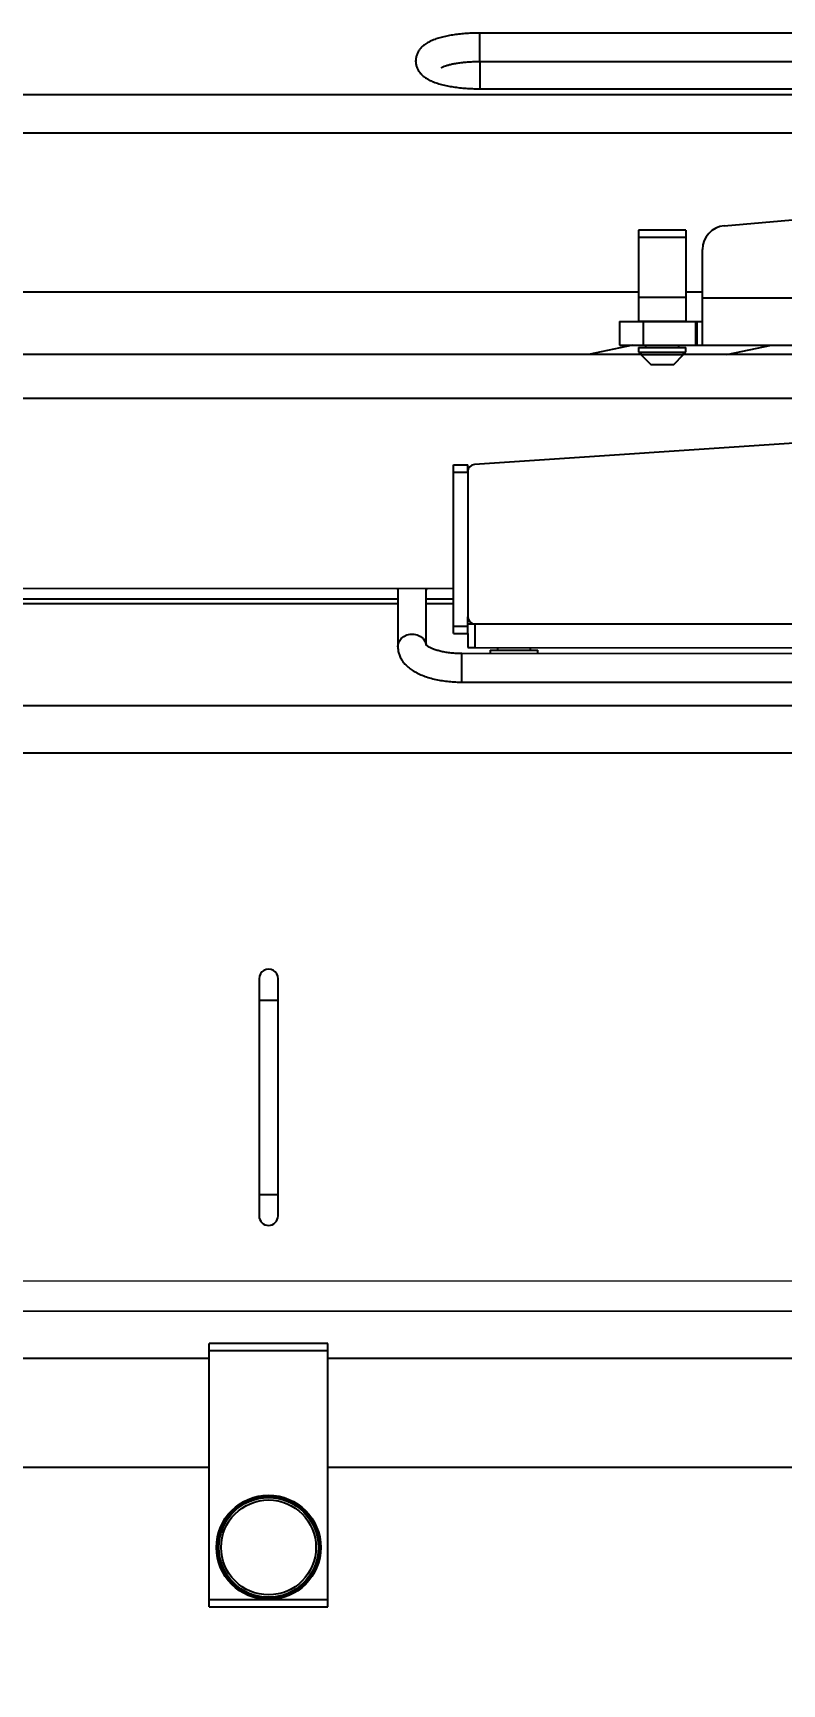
# Model space of a CAD drawing. Header units: millimetres. Extents: x 0 to 415, y 0 to 292.
# Drawn here: x 291.05 to 306.84, y 186.11 to 220.9 of the extents above; entities that cross this region are included whole.
import ezdxf

# ---------------------------------------------------------------- set-up
doc = ezdxf.new("R2010")
doc.units = ezdxf.units.MM
doc.styles.add('SLDTEXTSTYLE0', font='TXT', dxfattribs={"width": 0.75})
doc.dimstyles.new('SLDDIMSTYLE0', dxfattribs={"dimtxt": 3.5, "dimasz": 3.302, "dimexe": 0, "dimexo": 0.0625, "dimgap": 0.875, "dimtad": 1, "dimlfac": 20, "dimrnd": 1e-09, "dimzin": 4, "dimdsep": 46, "dimtxsty": 'SLDTEXTSTYLE0', "dimsah": 1, "dimcen": 0.09, "dimadec": 0, "dimazin": 1, "dimtfac": 1, "dimtofl": 0, "dimtmove": 0, "dimatfit": 3, "dimfxl": 1, "dimfrac": 2, "dimtolj": 1, "dimtzin": 12, "dimarcsym": 0})
doc.dimstyles.new('SLDDIMSTYLE1', dxfattribs={"dimtxt": 3.5, "dimasz": 3.302, "dimexe": 0, "dimexo": 0.0625, "dimgap": 0.875, "dimtad": 1, "dimlfac": 20, "dimrnd": 1e-09, "dimzin": 12, "dimdsep": 46, "dimtxsty": 'SLDTEXTSTYLE0', "dimsah": 1, "dimcen": 0.09, "dimadec": 0, "dimazin": 3, "dimtfac": 1, "dimtmove": 0, "dimatfit": 0, "dimfxl": 1, "dimfrac": 2, "dimtolj": 1, "dimtzin": 12, "dimarcsym": 0})
doc.dimstyles.new('SLDDIMSTYLE2', dxfattribs={"dimtxt": 3.5, "dimasz": 3.302, "dimexe": 0, "dimexo": 0.0625, "dimgap": 0.875, "dimtad": 1, "dimlfac": 20, "dimrnd": 1e-09, "dimzin": 12, "dimdsep": 46, "dimtxsty": 'SLDTEXTSTYLE0', "dimsah": 1, "dimcen": 0.09, "dimadec": 0, "dimazin": 3, "dimtfac": 1, "dimtofl": 0, "dimtmove": 0, "dimatfit": 3, "dimfxl": 1, "dimfrac": 2, "dimtolj": 1, "dimtzin": 12, "dimarcsym": 0})

# ---------------------------------------------------------------- blocks, each defined once
blk = doc.blocks.new('_D_4')
at = {"color": 7, "linetype": 'Continuous', "lineweight": 0}
for p, q in [((213.516, 193.609), (213.516, 174.205)), ((323.016, 188.744), (323.016, 174.205)), ((213.516, 175.205), (323.016, 175.205))]:
    blk.add_line(p, q, dxfattribs=at)
at = {"color": 7, "linetype": 'Continuous', "lineweight": 18}
for points in [[(213.516, 175.205), (216.818, 174.697), (216.818, 175.713)], [(323.016, 175.205), (319.714, 175.713), (319.714, 174.697)]]:
    blk.add_solid(points, dxfattribs=at)
at = {"color": 7, "linetype": 'Continuous', "lineweight": 18, "insert": (265.171, 179.717), "char_height": 3.5, "attachment_point": 1, "style": 'SLDTEXTSTYLE0'}
blk.add_mtext('2190.00', dxfattribs=at)
blk = doc.blocks.new('_D_5')
at = {"color": 7, "linetype": 'Continuous', "lineweight": 0}
for p, q in [((213.516, 193.609), (213.516, 159.757)), ((334.966, 188.983), (334.966, 159.757)), ((334.966, 160.757), (213.516, 160.757))]:
    blk.add_line(p, q, dxfattribs=at)
at = {"color": 7, "linetype": 'Continuous', "lineweight": 18}
for points in [[(213.516, 160.757), (216.818, 160.249), (216.818, 161.265)], [(334.966, 160.757), (331.664, 161.265), (331.664, 160.249)]]:
    blk.add_solid(points, dxfattribs=at)
at = {"color": 7, "linetype": 'Continuous', "lineweight": 18, "insert": (265.171, 165.269), "char_height": 3.5, "attachment_point": 1, "style": 'SLDTEXTSTYLE0'}
blk.add_mtext('2428.99', dxfattribs=at)
blk = doc.blocks.new('_D_6')
at = {"color": 7, "linetype": 'Continuous', "lineweight": 0}
for p, q in [((352.567, 194.609), (352.567, 200.959)), ((214.516, 194.609), (353.567, 194.609)), ((352.567, 189.983), (352.567, 194.609)), ((335.966, 189.983), (353.567, 189.983)), ((352.567, 189.983), (352.567, 174.569))]:
    blk.add_line(p, q, dxfattribs=at)
at = {"color": 7, "linetype": 'Continuous', "lineweight": 18}
for points in [[(352.567, 194.609), (353.075, 197.911), (352.059, 197.911)], [(352.567, 189.983), (352.059, 186.681), (353.075, 186.681)]]:
    blk.add_solid(points, dxfattribs=at)
at = {"color": 7, "linetype": 'Continuous', "lineweight": 18, "insert": (348.055, 174.569), "char_height": 3.5, "attachment_point": 1, "rotation": 90, "style": 'SLDTEXTSTYLE0'}
blk.add_mtext('92.52', dxfattribs=at)

msp = doc.modelspace()

# ---------------------------------------------------------------- linework, layer by layer
at = {"color": 7, "linetype": 'Continuous', "lineweight": 25}
for p, q in [((300.46711, 220.30463), (300.46714, 220.90463)), ((316.56812, 220.9038), (300.46714, 220.90463)), ((300.46711, 220.30463), (300.4671, 220.13493)), ((300.46711, 220.30463), (314.42523, 220.30391)), ((300.4671, 220.13493), (300.46708, 219.72963)), ((311.73821, 219.60039), (214.46345, 219.60539)), ((300.46708, 219.72963), (312.37163, 219.72902)), ((214.46341, 218.80539), (311.73817, 218.80039)), ((305.62335, 216.84287), (316.97269, 217.83522)), ((303.81692, 216.59827), (303.81685, 215.32803)), ((304.81692, 216.74822), (303.81692, 216.74827)), ((303.81692, 216.74827), (303.81692, 216.59827)), ((304.81692, 216.59822), (303.81692, 216.59827)), ((304.81692, 216.59822), (304.81685, 215.32798)), ((304.81692, 216.74822), (304.81692, 216.59822)), ((305.16685, 215.32329), (305.1669, 216.3448)), ((208.73233, 215.45792), (303.81686, 215.45303)), ((304.81686, 215.45298), (305.16686, 215.45296)), ((303.81685, 215.32803), (303.81683, 214.82803)), ((304.81685, 215.32798), (303.81685, 215.32803)), ((304.81685, 215.32798), (304.81683, 214.82798)), ((305.1668, 214.34725), (305.16685, 215.32329)), ((305.16685, 215.32329), (323.06685, 215.32237)), ((303.41683, 214.82338), (303.4168, 214.32338)), ((303.41683, 214.82338), (303.91683, 214.82335)), ((304.81683, 214.82798), (303.81683, 214.82803)), ((303.91683, 214.82335), (303.9168, 214.32335)), ((303.91683, 214.82335), (305.01683, 214.8233)), ((303.96683, 214.82803), (303.96683, 214.82335)), ((304.66683, 214.82332), (304.66683, 214.82799)), ((305.01683, 214.8233), (305.0168, 214.3233)), ((305.01683, 214.8233), (305.05398, 214.8233)), ((305.05395, 214.3233), (305.05398, 214.8233)), ((303.86791, 214.12691), (208.78226, 214.13179)), ((303.69764, 214.32337), (302.76217, 214.12697)), ((303.4168, 214.32338), (303.9168, 214.32335)), ((303.8168, 214.27803), (303.81679, 214.17803)), ((303.81679, 214.17803), (304.81679, 214.17798)), ((303.8168, 214.27803), (304.8168, 214.27798)), ((303.86679, 214.17803), (303.86679, 214.12803)), ((303.86679, 214.12803), (304.08178, 213.91302)), ((303.86679, 214.12803), (304.76679, 214.12798)), ((303.9168, 214.32335), (305.0168, 214.3233)), ((303.9668, 214.32335), (303.9668, 214.27803)), ((304.55178, 213.913), (304.76679, 214.12798)), ((304.6668, 214.27799), (304.6668, 214.32332)), ((307.56679, 214.12672), (304.76567, 214.12686)), ((304.76679, 214.12798), (304.76679, 214.17798)), ((304.81679, 214.17798), (304.8168, 214.27798)), ((305.0168, 214.3233), (305.05395, 214.3233)), ((305.05395, 214.3233), (318.87859, 214.32259)), ((305.68164, 214.12682), (306.61711, 214.32322)), ((304.55178, 213.913), (304.08178, 213.91302)), ((311.89174, 213.20099), (210.60721, 213.20619)), ((315.93341, 212.85023), (300.35668, 211.81093)), ((299.9165, 208.40161), (299.91666, 211.65161)), ((299.91666, 211.65161), (299.91667, 211.80161)), ((299.91666, 211.65161), (300.21666, 211.65159)), ((299.91667, 211.80161), (300.21667, 211.80159)), ((300.21666, 211.66127), (300.21651, 208.60159)), ((300.21666, 211.66127), (300.21667, 211.80159)), ((232.6666, 209.20506), (299.91654, 209.20161)), ((298.74154, 209.17685), (298.74147, 207.96899)), ((298.74342, 209.20167), (298.74154, 209.17685)), ((298.74154, 209.17685), (298.74279, 209.20167)), ((299.34028, 209.20164), (299.34154, 209.17682)), ((299.34148, 208.00366), (299.34154, 209.17682)), ((271.35407, 208.98385), (298.74153, 208.98245)), ((271.38226, 208.88079), (298.74152, 208.87938)), ((299.34152, 208.87935), (299.91652, 208.87932)), ((299.34153, 208.98242), (299.91653, 208.98239)), ((300.2165, 208.40159), (300.21651, 208.60159)), ((300.2165, 208.45159), (300.3665, 208.45158)), ((300.3665, 208.45158), (300.36647, 207.95158)), ((300.3665, 208.45158), (308.5665, 208.45116)), ((299.91649, 208.25161), (299.9165, 208.40161)), ((299.91649, 208.25161), (300.21649, 208.25159)), ((299.9165, 208.40161), (300.2165, 208.40159)), ((300.21649, 208.25159), (300.21647, 207.95159)), ((300.21649, 208.25159), (300.2165, 208.40159)), ((300.09145, 207.52517), (300.09147, 207.82517)), ((309.55784, 207.82468), (300.09147, 207.82517)), ((300.21647, 207.95159), (300.36647, 207.95158)), ((300.36647, 207.95158), (308.56647, 207.95116)), ((300.69147, 207.90157), (300.69147, 207.82514)), ((300.69147, 207.90157), (301.19147, 207.90154)), ((300.84147, 207.95156), (300.84147, 207.90156)), ((301.19147, 207.90154), (301.69147, 207.90151)), ((301.54147, 207.90152), (301.54147, 207.95152)), ((301.69147, 207.82509), (301.69147, 207.90151)), ((300.09144, 207.22517), (300.09145, 207.52517)), ((300.09144, 207.22517), (309.55781, 207.22468)), ((271.39368, 206.734), (310.01647, 206.73202)), ((271.39363, 205.73706), (310.01642, 205.73508)), ((295.81618, 200.97552), (295.81615, 200.52552)), ((296.21615, 200.5255), (296.21618, 200.9755)), ((295.81615, 200.52552), (295.81594, 196.42552)), ((295.81615, 200.52552), (296.21615, 200.5255)), ((296.21594, 196.4255), (296.21615, 200.5255)), ((295.81594, 196.42552), (295.81592, 195.97552)), ((295.81594, 196.42552), (296.21594, 196.4255)), ((296.21592, 195.9755), (296.21594, 196.4255)), ((316.01582, 193.9642), (253.24963, 193.96742)), ((294.7655, 187.8894), (294.76577, 193.1394)), ((294.76577, 193.1394), (294.76578, 193.2894)), ((294.76577, 193.1394), (297.26577, 193.13927)), ((297.26578, 193.28927), (294.76578, 193.2894)), ((297.2655, 187.88927), (297.26577, 193.13927)), ((297.26577, 193.13927), (297.26578, 193.28927)), ((294.76577, 192.96835), (253.24958, 192.97048)), ((316.01576, 192.96726), (297.26577, 192.96822)), ((294.76565, 190.6713), (253.12906, 190.67344)), ((316.01565, 190.67021), (297.26565, 190.67117)), ((294.7655, 187.8894), (297.2655, 187.88927)), ((294.7655, 187.7394), (294.7655, 187.8894)), ((297.2655, 187.73927), (297.2655, 187.88927)), ((294.7655, 187.7394), (297.2655, 187.73927))]:
    msp.add_line(p, q, dxfattribs=at)
at = {"color": 7, "linetype": 'Continuous', "lineweight": 25, "flags": 128}
for points in [[(298.74147, 207.96894), (298.7466, 208.019), (298.76959, 208.08389)], [(298.76959, 208.08389), (298.80966, 208.14156), (298.8643, 208.18839), (298.93008, 208.22143), (299.00285, 208.2386), (299.07805, 208.23884), (299.15095, 208.22212), (299.21697, 208.18949), (299.27197, 208.143), (299.31248, 208.08558), (299.33596, 208.02084), (299.33735, 208.01388)]]:
    msp.add_lwpolyline(points, dxfattribs=at)
at = {"color": 7, "linetype": 'Continuous', "lineweight": 25}
for radius in [1.1, 1.075, 1.05, 1]:
    msp.add_circle((296.01556, 188.98933), radius, dxfattribs=at)
for centre, radius, start, end in [((305.6669, 216.34477), 0.5, 94.997058, 179.997058), ((300.36666, 211.66126), 0.15, 93.817178, 179.997058), ((300.36651, 208.60158), 0.15, 179.997058, 269.997058), ((296.01618, 200.97551), 0.2, 359.997058, 179.997058), ((296.01592, 195.97551), 0.2, 179.997058, 359.997058)]:
    msp.add_arc(centre, radius, start, end, dxfattribs=at)
for points, knots in [([(300.46714, 220.90463), (300.44283, 220.9045), (300.37236, 220.90413), (300.25616, 220.89997), (300.12061, 220.89063), (299.98878, 220.87661), (299.86181, 220.85794), (299.74057, 220.83441), (299.62547, 220.80557), (299.51627, 220.77031), (299.41729, 220.72846), (299.33309, 220.6809), (299.26499, 220.62925), (299.21086, 220.57385), (299.16816, 220.51288), (299.13711, 220.44597), (299.11848, 220.37212), (299.11504, 220.29459), (299.1277, 220.21825), (299.15366, 220.14901), (299.19033, 220.0874), (299.23632, 220.03265), (299.29197, 219.9832), (299.35988, 219.93716), (299.44396, 219.89357), (299.54508, 219.85371), (299.6599, 219.81923), (299.78223, 219.79105), (299.90928, 219.7687), (300.04056, 219.75155), (300.17544, 219.73927), (300.31044, 219.73189), (300.40816, 219.72974), (300.45949, 219.72964), (300.46708, 219.72963)], [0, 0, 0, 0, 0.01864688, 0.05405474, 0.08955368, 0.1252373, 0.16124136, 0.19775456, 0.23506324, 0.27363064, 0.3142096, 0.35151436, 0.38243044, 0.40961156, 0.43471082, 0.45866573, 0.48206298, 0.50744242, 0.53172405, 0.55537037, 0.57911016, 0.60379384, 0.63050925, 0.6607221, 0.69605731, 0.73631481, 0.77673754, 0.81533807, 0.85261225, 0.8890592, 0.92499546, 0.96062403, 0.99417715, 1, 1, 1, 1]), ([(299.66115, 220.1761), (299.66103, 220.17599), (299.6593, 220.17447), (299.66649, 220.17997), (299.68519, 220.18969), (299.71938, 220.20448), (299.76817, 220.22131), (299.83204, 220.23914), (299.90996, 220.25649), (300.00042, 220.27228), (300.10137, 220.28561), (300.21052, 220.29582), (300.32353, 220.30232), (300.40998, 220.30448), (300.45732, 220.30461), (300.46711, 220.30463)], [0, 0, 0, 0, 0.00514143, 0.07111612, 0.1417603, 0.21834724, 0.30101911, 0.38914656, 0.48172771, 0.57771045, 0.67616995, 0.77636249, 0.87771013, 0.97472673, 1, 1, 1, 1]), ([(305.05398, 214.8233), (305.06937, 214.8233), (305.09906, 214.82332), (305.13601, 214.8244), (305.15693, 214.8274), (305.16561, 214.83137), (305.16642, 214.83398), (305.16683, 214.83527)], [0, 0, 0, 0, 0.28004476, 0.54017102, 0.7773112, 0.88974993, 1, 1, 1, 1]), ([(305.05395, 214.3233), (305.06989, 214.32333), (305.10411, 214.3234), (305.13874, 214.32607), (305.16239, 214.33299), (305.1653, 214.3424), (305.1668, 214.34725)], [0, 0, 0, 0, 0.20864317, 0.44791762, 0.71567468, 1, 1, 1, 1]), ([(299.34018, 209.16197), (299.34009, 209.16152), (299.3396, 209.15919), (299.34371, 209.17043), (299.35141, 209.18535), (299.36157, 209.19884), (299.36367, 209.20163)], [0, 0, 0, 0, 0.09402747, 0.49423592, 0.89531466, 1, 1, 1, 1]), ([(298.74147, 207.96899), (298.74258, 207.94427), (298.74497, 207.89059), (298.76537, 207.81038), (298.79955, 207.73079), (298.84675, 207.65639), (298.90664, 207.58667), (298.98014, 207.52121), (299.06818, 207.46017), (299.17064, 207.40453), (299.28551, 207.35565), (299.4098, 207.31445), (299.54077, 207.28118), (299.67674, 207.25562), (299.81639, 207.23775), (299.95509, 207.22707), (300.04717, 207.22579), (300.09144, 207.22517)], [0, 0, 0, 0, 0.04825145, 0.10475175, 0.1613592, 0.21949121, 0.2805648, 0.34586037, 0.41599194, 0.49011825, 0.56602438, 0.64135082, 0.71559978, 0.78885232, 0.86135235, 0.93335437, 1, 1, 1, 1]), ([(300.09147, 207.82517), (300.07165, 207.82533), (300.01375, 207.82581), (299.91854, 207.83113), (299.80895, 207.84292), (299.70565, 207.86008), (299.61114, 207.88175), (299.52771, 207.90688), (299.45742, 207.93403), (299.40197, 207.96118), (299.36217, 207.98622), (299.3388, 208.00505), (299.33017, 208.01549), (299.33111, 208.01401), (299.33136, 208.0136)], [0, 0, 0, 0, 0.0511999, 0.14956575, 0.24759308, 0.34482941, 0.44085113, 0.53519016, 0.62734736, 0.71685383, 0.80342052, 0.88722215, 0.96933326, 1, 1, 1, 1])]:
    msp.add_open_spline(points, degree=3, knots=knots, dxfattribs=at)

# ---------------------------------------------------------------- dimensions: what is measured, and where the dimension line sits
at = {"color": 7, "linetype": 'Continuous', "lineweight": 18}
dim = msp.add_linear_dim(base=(352.56714, 194.60896), p1=(334.96555, 189.983), p2=(213.51585, 194.60896), angle=90, dimstyle='SLDDIMSTYLE1', dxfattribs=at)
dim.commit()
dim.dimension.update_dxf_attribs({"geometry": '_D_6', "text_midpoint": (352.56714, 180.38816), "dimtype": 160})
for base, p1, p2, dimstyle, picture, middle in [((323.0155995, 175.2052781), (213.5158491, 194.6089554), (323.0155995, 189.7438704), 'SLDDIMSTYLE0', '_D_4', (273.5759003, 175.2052781)), ((213.51585, 160.75746), (334.96555, 189.983), (213.51585, 194.60896), 'SLDDIMSTYLE2', '_D_5', (273.5759, 160.75746))]:
    dim = msp.add_linear_dim(base=base, p1=p1, p2=p2, dimstyle=dimstyle, dxfattribs=at)
    dim.commit()
    dim.dimension.update_dxf_attribs({"geometry": picture, "text_midpoint": middle, "dimtype": 160})

doc.saveas('drawing.dxf')
